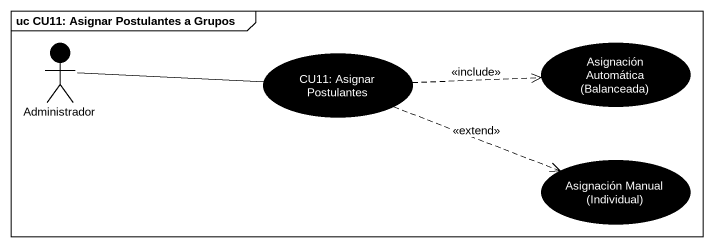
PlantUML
@startuml
mainframe uc CU11: Asignar Postulantes a Grupos
actor Administrador #000000
usecase "CU11: Asignar Postulantes" as CU11_Asignar_Postulantes #000000
usecase "Asignación Automática (Balanceada)" as Asignación_Automática #000000
usecase "Asignación Manual (Individual)" as Asignación_Manual_Individual #000000
Administrador -right- CU11_Asignar_Postulantes
CU11_Asignar_Postulantes .right.> Asignación_Automática : <<include>>
CU11_Asignar_Postulantes .right.> Asignación_Manual_Individual : <<extend>>
@enduml
